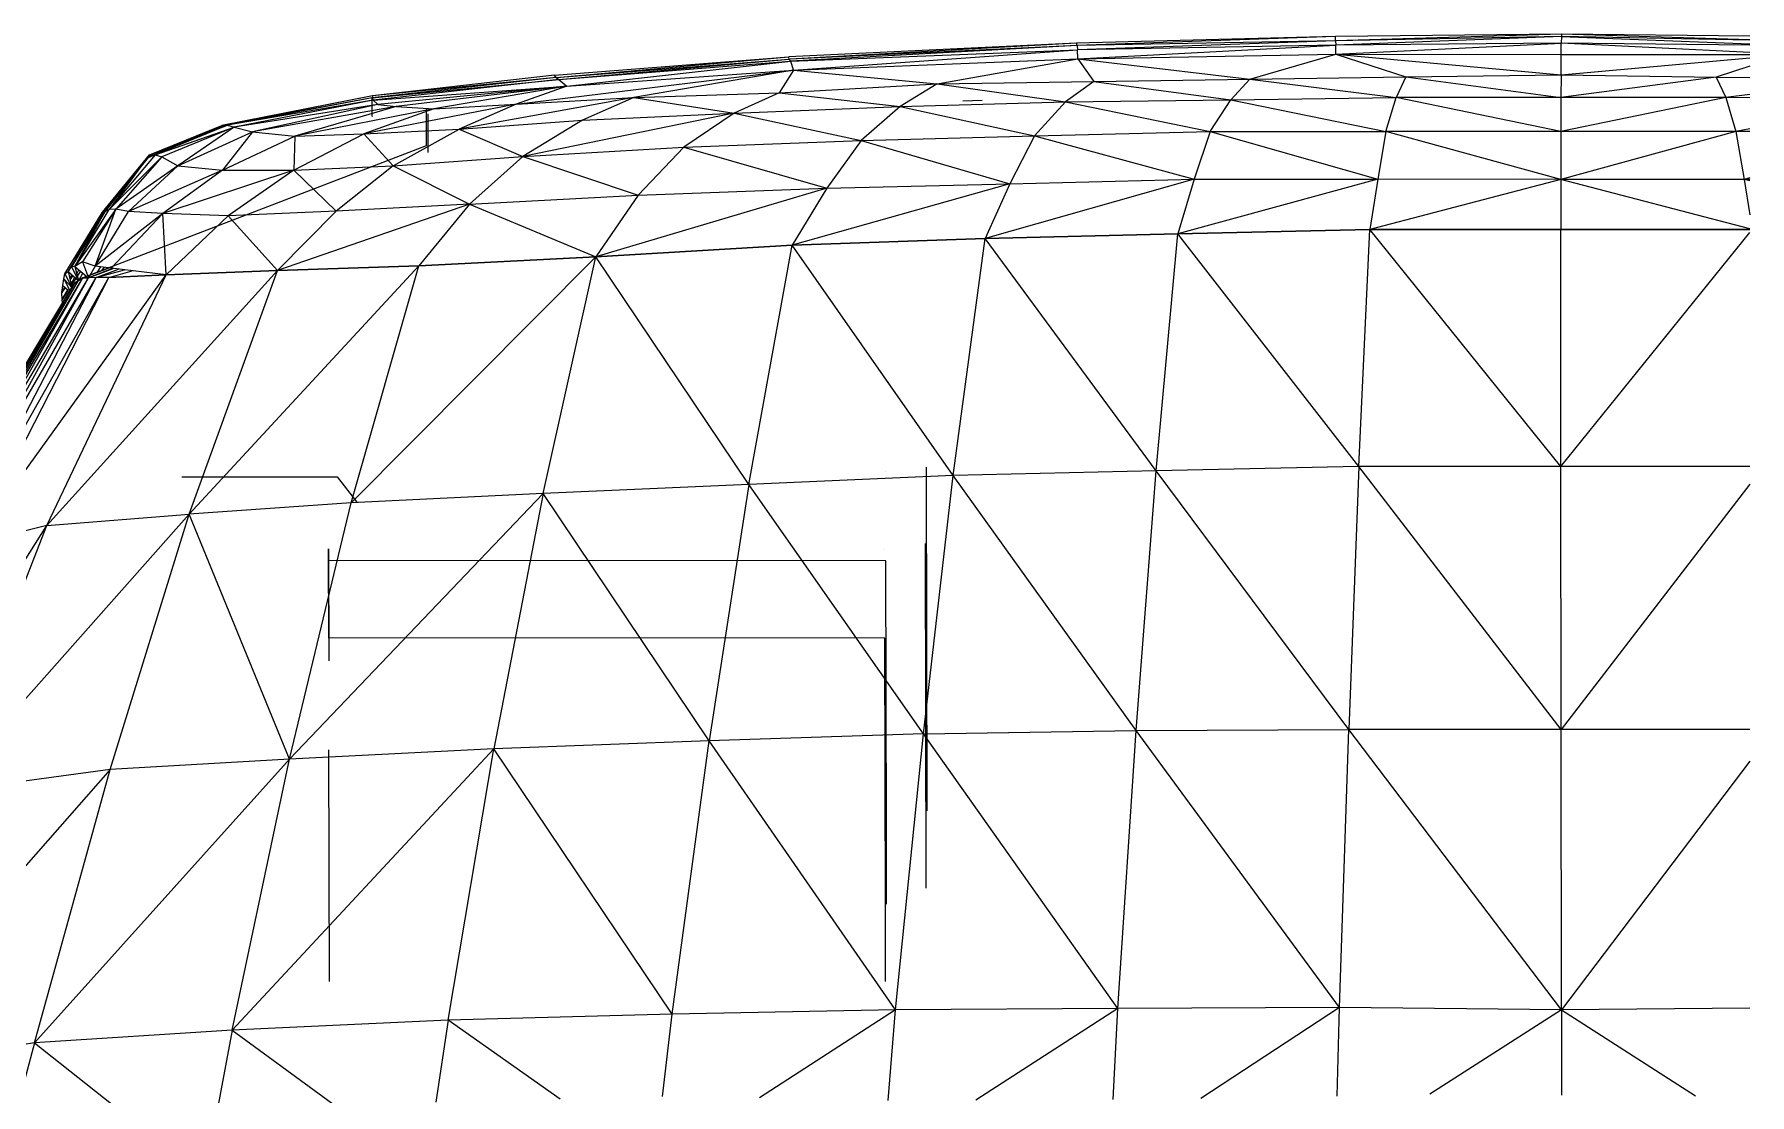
# Model space of a CAD drawing. Header units: inches. Extents: x 9661 to 15313, y -337 to 660.
# Drawn here: x 12417.74 to 12446.61, y 14.37 to 32.22 of the extents above; entities that cross this region are included whole.
import ezdxf

# ---------------------------------------------------------------- set-up
doc = ezdxf.new("R2010")
doc.units = ezdxf.units.IN
doc.header["$MEASUREMENT"] = 0
for name, color, linetype, lineweight in [('0-1', 7, 'Continuous', 5), ('0-2', 45, 'Continuous', 9), ('A-GENM', 5, 'Continuous', 9)]:
    doc.layers.add(name, color=color, linetype=linetype, lineweight=lineweight)

# ---------------------------------------------------------------- blocks, each defined once
blk = doc.blocks.new('Land_Rover_Evoque_-_SUV_Car_Vehicle_Automobile_13067 - Land Rover EVOQUE_dwg-1230547-BUILDING SECTION - EAST_WEST - LOOKING SOUTH2')
at = {"layer": 'A-GENM'}
for p, q in [((12435.281, 32.072), (12430.437, 31.842)), ((12435.281, 32.072), (12430.464, 31.807)), ((12439.637, 32.187), (12435.281, 32.072)), ((12435.289, 32.036), (12435.281, 32.072)), ((12439.637, 32.187), (12435.289, 32.036)), ((12439.64, 32.112), (12435.289, 32.036)), ((12439.64, 32.112), (12435.297, 31.962)), ((12443.442, 32.224), (12439.637, 32.187)), ((12439.64, 32.112), (12439.637, 32.187)), ((12443.442, 32.224), (12439.64, 32.112)), ((12443.44, 32.188), (12439.64, 32.112)), ((12439.64, 32.112), (12439.643, 32.038)), ((12443.44, 32.188), (12439.643, 32.038)), ((12443.438, 32.075), (12439.643, 32.038)), ((12439.646, 31.887), (12443.438, 32.075)), ((12443.436, 31.886), (12443.438, 32.075)), ((12443.44, 32.188), (12443.438, 32.075)), ((12446.61, 31.916), (12443.438, 32.075)), ((12446.61, 32.042), (12443.438, 32.075)), ((12443.442, 32.224), (12443.44, 32.188)), ((12446.61, 32.123), (12443.44, 32.188)), ((12443.44, 32.188), (12446.61, 32.061)), ((12446.61, 32.191), (12443.442, 32.224)), ((12446.61, 32.129), (12443.442, 32.224)), ((12426.494, 31.535), (12430.437, 31.842)), ((12426.521, 31.499), (12430.437, 31.842)), ((12426.521, 31.499), (12430.446, 31.806)), ((12426.567, 31.463), (12430.446, 31.806)), ((12426.567, 31.463), (12430.464, 31.77)), ((12426.701, 31.35), (12430.472, 31.77)), ((12430.446, 31.806), (12430.437, 31.842)), ((12430.472, 31.77), (12430.446, 31.806)), ((12435.289, 32.036), (12430.464, 31.807)), ((12435.289, 32.036), (12430.472, 31.77)), ((12430.472, 31.77), (12435.297, 31.962)), ((12430.519, 31.619), (12430.472, 31.77)), ((12430.519, 31.619), (12435.297, 31.962)), ((12430.519, 31.619), (12435.305, 31.81)), ((12432.934, 31.392), (12435.305, 31.81)), ((12435.289, 32.036), (12435.297, 31.962)), ((12439.643, 32.038), (12435.297, 31.962)), ((12435.305, 31.81), (12435.297, 31.962)), ((12435.305, 31.81), (12439.643, 32.038)), ((12435.305, 31.81), (12439.646, 31.887)), ((12435.305, 31.81), (12435.574, 31.43)), ((12435.305, 31.81), (12438.198, 31.468)), ((12438.198, 31.468), (12439.646, 31.887)), ((12439.646, 31.887), (12439.643, 32.038)), ((12439.646, 31.887), (12440.824, 31.505)), ((12439.646, 31.887), (12443.435, 31.543)), ((12439.646, 31.887), (12443.436, 31.886)), ((12443.435, 31.543), (12443.436, 31.886)), ((12443.435, 31.543), (12446.61, 31.829)), ((12443.436, 31.886), (12446.61, 31.885)), ((12426.521, 31.499), (12423.428, 31.153)), ((12426.494, 31.535), (12423.43, 31.19)), ((12426.521, 31.499), (12423.43, 31.19)), ((12425.849, 31.046), (12430.519, 31.619)), ((12426.521, 31.499), (12426.494, 31.535)), ((12426.521, 31.499), (12426.567, 31.463)), ((12426.701, 31.35), (12430.519, 31.619)), ((12430.519, 31.619), (12427.83, 31.161)), ((12430.519, 31.619), (12430.275, 31.238)), ((12430.519, 31.619), (12432.934, 31.392)), ((12438.198, 31.468), (12440.824, 31.505)), ((12438.198, 31.468), (12440.824, 31.505)), ((12440.824, 31.505), (12440.661, 31.162)), ((12440.824, 31.505), (12443.435, 31.543)), ((12440.824, 31.505), (12443.435, 31.543)), ((12440.824, 31.505), (12443.433, 31.161)), ((12443.435, 31.543), (12443.433, 31.161)), ((12446.046, 31.504), (12443.433, 31.161)), ((12443.435, 31.543), (12446.046, 31.504)), ((12443.435, 31.543), (12446.046, 31.504)), ((12446.61, 31.686), (12446.046, 31.504)), ((12446.046, 31.504), (12446.61, 31.495)), ((12446.046, 31.504), (12446.206, 31.16)), ((12446.046, 31.504), (12446.61, 31.495)), ((12423.43, 31.19), (12420.899, 30.689)), ((12423.43, 31.19), (12420.935, 30.692)), ((12423.428, 31.153), (12426.567, 31.463)), ((12423.43, 31.19), (12423.428, 31.153)), ((12423.43, 31.19), (12423.428, 31.153)), ((12426.567, 31.463), (12423.445, 31.117)), ((12423.445, 31.117), (12426.701, 31.35)), ((12426.701, 31.35), (12423.521, 31.043)), ((12426.701, 31.35), (12423.829, 31.006)), ((12426.701, 31.35), (12424.466, 30.969)), ((12426.701, 31.35), (12425.849, 31.046)), ((12426.567, 31.463), (12426.701, 31.35)), ((12427.83, 31.161), (12430.275, 31.238)), ((12427.83, 31.161), (12430.275, 31.238)), ((12430.275, 31.238), (12429.52, 30.894)), ((12430.275, 31.238), (12432.934, 31.392)), ((12430.275, 31.238), (12432.315, 31.01)), ((12432.934, 31.392), (12432.315, 31.01)), ((12432.934, 31.392), (12435.574, 31.43)), ((12432.934, 31.392), (12435.093, 31.086)), ((12435.574, 31.43), (12435.093, 31.086)), ((12435.574, 31.43), (12438.198, 31.468)), ((12435.574, 31.43), (12438.198, 31.468)), ((12435.574, 31.43), (12437.878, 31.123)), ((12438.198, 31.468), (12437.878, 31.123)), ((12438.198, 31.468), (12440.661, 31.162)), ((12446.61, 31.21), (12446.206, 31.16)), ((12423.428, 31.153), (12420.935, 30.692)), ((12423.428, 31.153), (12420.991, 30.694)), ((12423.445, 31.117), (12420.991, 30.694)), ((12423.445, 31.117), (12421.105, 30.658)), ((12423.521, 31.043), (12421.105, 30.658)), ((12423.521, 31.043), (12421.413, 30.583)), ((12423.829, 31.006), (12421.413, 30.583)), ((12423.829, 31.006), (12422.127, 30.509)), ((12424.466, 30.969), (12422.127, 30.509)), ((12425.849, 31.046), (12423.285, 30.548)), ((12424.466, 30.969), (12423.285, 30.548)), ((12423.428, 31.153), (12423.445, 31.117)), ((12423.428, 31.153), (12423.445, 31.117)), ((12423.429, 30.846), (12423.428, 31.153)), ((12423.445, 31.117), (12423.521, 31.043)), ((12423.445, 31.117), (12423.521, 31.043)), ((12423.521, 31.043), (12423.829, 31.006)), ((12423.521, 31.043), (12423.829, 31.006)), ((12423.829, 31.006), (12424.466, 30.969)), ((12423.829, 31.006), (12424.466, 30.969)), ((12424.339, 30.959), (12424.337, 30.961)), ((12424.337, 30.961), (12424.338, 30.346)), ((12424.466, 30.969), (12425.849, 31.046)), ((12424.466, 30.969), (12425.849, 31.046)), ((12427.83, 31.161), (12424.891, 30.625)), ((12425.849, 31.046), (12424.891, 30.625)), ((12425.849, 31.046), (12427.83, 31.161)), ((12425.849, 31.046), (12427.83, 31.161)), ((12429.52, 30.894), (12425.962, 30.166)), ((12427.83, 31.161), (12426.969, 30.779)), ((12426.969, 30.779), (12429.52, 30.894)), ((12427.83, 31.161), (12429.52, 30.894)), ((12429.52, 30.894), (12428.669, 30.321)), ((12429.52, 30.894), (12432.315, 31.01)), ((12429.52, 30.894), (12431.656, 30.435)), ((12432.315, 31.01), (12431.656, 30.435)), ((12432.315, 31.01), (12435.093, 31.086)), ((12432.315, 31.01), (12434.572, 30.512)), ((12433.693, 31.112), (12433.366, 31.096)), ((12434.572, 30.512), (12435.093, 31.086)), ((12435.093, 31.086), (12437.878, 31.123)), ((12435.093, 31.086), (12437.53, 30.588)), ((12437.53, 30.588), (12437.878, 31.123)), ((12437.878, 31.123), (12440.661, 31.162)), ((12437.878, 31.123), (12440.486, 30.588)), ((12440.486, 30.588), (12440.661, 31.162)), ((12443.433, 31.161), (12440.661, 31.162)), ((12443.433, 30.587), (12440.661, 31.162)), ((12446.206, 31.16), (12443.433, 31.161)), ((12443.433, 31.161), (12443.433, 30.587)), ((12446.206, 31.16), (12443.433, 30.587)), ((12446.61, 31.154), (12446.206, 31.16)), ((12446.206, 31.16), (12446.379, 30.586)), ((12419.645, 30.149), (12420.899, 30.689)), ((12419.662, 30.152), (12420.899, 30.689)), ((12419.679, 30.193), (12420.899, 30.689)), ((12419.699, 30.201), (12420.991, 30.694)), ((12419.699, 30.202), (12420.935, 30.692)), ((12420.991, 30.694), (12419.773, 30.196)), ((12419.773, 30.196), (12421.105, 30.658)), ((12421.105, 30.658), (12419.887, 30.16)), ((12421.105, 30.658), (12420.156, 30.009)), ((12420.899, 30.689), (12420.935, 30.692)), ((12420.935, 30.692), (12420.991, 30.694)), ((12420.991, 30.694), (12421.105, 30.658)), ((12421.105, 30.658), (12421.413, 30.583)), ((12423.285, 30.548), (12424.891, 30.625)), ((12423.43, 30.844), (12423.429, 30.846)), ((12423.432, 30.842), (12423.43, 30.844)), ((12423.778, 30.012), (12424.891, 30.625)), ((12424.364, 30.811), (12424.364, 30.235)), ((12424.365, 30.887), (12424.366, 30.31)), ((12424.891, 30.625), (12426.969, 30.779)), ((12424.891, 30.625), (12425.962, 30.166)), ((12426.969, 30.779), (12425.962, 30.166)), ((12446.61, 30.633), (12446.379, 30.586)), ((12424.338, 30.346), (12418.557, 28.123)), ((12420.156, 30.009), (12421.413, 30.583)), ((12421.413, 30.583), (12420.908, 29.934)), ((12420.908, 29.934), (12422.127, 30.509)), ((12421.413, 30.583), (12422.127, 30.509)), ((12422.106, 29.935), (12423.285, 30.548)), ((12422.127, 30.509), (12422.106, 29.935)), ((12422.127, 30.509), (12423.285, 30.548)), ((12423.285, 30.548), (12423.778, 30.012)), ((12425.962, 30.166), (12428.669, 30.321)), ((12428.669, 30.321), (12427.905, 29.516)), ((12428.669, 30.321), (12431.656, 30.435)), ((12428.669, 30.321), (12431.076, 29.631)), ((12431.656, 30.435), (12431.076, 29.631)), ((12431.656, 30.435), (12434.572, 30.512)), ((12431.656, 30.435), (12434.161, 29.707)), ((12434.572, 30.512), (12434.161, 29.707)), ((12434.572, 30.512), (12437.53, 30.588)), ((12434.572, 30.512), (12437.259, 29.784)), ((12437.53, 30.588), (12437.259, 29.784)), ((12437.53, 30.588), (12440.486, 30.588)), ((12437.53, 30.588), (12440.351, 29.783)), ((12440.486, 30.588), (12440.351, 29.783)), ((12443.433, 30.587), (12440.486, 30.588)), ((12443.433, 29.782), (12440.486, 30.588)), ((12446.379, 30.586), (12443.433, 30.587)), ((12443.433, 30.587), (12443.433, 29.782)), ((12446.379, 30.586), (12443.433, 29.782)), ((12446.61, 30.586), (12446.379, 30.586)), ((12446.379, 30.586), (12446.515, 29.781)), ((12418.854, 29.151), (12419.662, 30.152)), ((12418.854, 29.151), (12419.645, 30.149)), ((12418.89, 29.23), (12419.679, 30.193)), ((12419.679, 30.193), (12418.926, 29.234)), ((12419.773, 30.196), (12419, 29.275)), ((12419.679, 30.193), (12419, 29.275)), ((12419.887, 30.16), (12419, 29.275)), ((12419.887, 30.16), (12419.114, 29.278)), ((12419.679, 30.193), (12419.773, 30.196)), ((12419.773, 30.196), (12419.887, 30.16)), ((12419.887, 30.16), (12420.156, 30.009)), ((12423.778, 30.012), (12425.962, 30.166)), ((12425.962, 30.166), (12425.063, 29.362)), ((12425.962, 30.166), (12427.905, 29.516)), ((12420.156, 30.009), (12419.114, 29.278)), ((12420.156, 30.009), (12419.324, 29.242)), ((12420.908, 29.934), (12419.324, 29.242)), ((12422.106, 29.935), (12419.902, 29.206)), ((12420.908, 29.934), (12419.902, 29.206)), ((12420.156, 30.009), (12420.908, 29.934)), ((12420.908, 29.934), (12422.106, 29.935)), ((12422.106, 29.935), (12421.003, 29.169)), ((12422.106, 29.935), (12423.778, 30.012)), ((12422.106, 29.935), (12422.821, 29.246)), ((12423.778, 30.012), (12422.821, 29.246)), ((12423.778, 30.012), (12425.063, 29.362)), ((12437.259, 29.784), (12433.744, 28.787)), ((12434.161, 29.707), (12437.259, 29.784)), ((12437.259, 29.784), (12436.983, 28.863)), ((12440.351, 29.783), (12436.983, 28.863)), ((12437.259, 29.784), (12440.351, 29.783)), ((12440.351, 29.783), (12440.215, 28.94)), ((12443.433, 29.782), (12440.215, 28.94)), ((12443.433, 29.782), (12440.351, 29.783)), ((12446.515, 29.781), (12443.433, 29.782)), ((12446.61, 28.948), (12443.433, 29.782)), ((12443.433, 29.782), (12443.433, 28.939)), ((12446.61, 29.808), (12446.515, 29.781)), ((12446.61, 29.781), (12446.515, 29.781)), ((12446.61, 29.755), (12446.515, 29.781)), ((12446.515, 29.781), (12446.61, 29.187)), ((12425.063, 29.362), (12427.905, 29.516)), ((12431.076, 29.631), (12427.19, 28.48)), ((12427.905, 29.516), (12427.19, 28.48)), ((12427.905, 29.516), (12431.076, 29.631)), ((12434.161, 29.707), (12430.496, 28.673)), ((12431.076, 29.631), (12430.496, 28.673)), ((12431.076, 29.631), (12434.161, 29.707)), ((12434.161, 29.707), (12433.744, 28.787)), ((12418.256, 28.19), (12418.89, 29.23)), ((12418.311, 28.232), (12418.926, 29.234)), ((12418.89, 29.23), (12418.311, 28.232)), ((12418.926, 29.234), (12418.366, 28.312)), ((12419.114, 29.278), (12418.422, 28.316)), ((12418.422, 28.316), (12419, 29.275)), ((12418.422, 28.316), (12418.926, 29.234)), ((12419.114, 29.278), (12418.554, 28.395)), ((12418.764, 28.322), (12419.114, 29.278)), ((12418.764, 28.322), (12419.324, 29.242)), ((12419.902, 29.206), (12418.764, 28.322)), ((12418.89, 29.23), (12418.926, 29.234)), ((12419, 29.275), (12418.926, 29.234)), ((12419.114, 29.278), (12419, 29.275)), ((12419.902, 29.206), (12419.033, 28.285)), ((12419.324, 29.242), (12419.114, 29.278)), ((12419.902, 29.206), (12419.324, 29.242)), ((12421.003, 29.169), (12419.902, 29.206)), ((12419.96, 28.172), (12419.902, 29.206)), ((12421.003, 29.169), (12419.96, 28.172)), ((12422.821, 29.246), (12421.003, 29.169)), ((12421.835, 28.25), (12421.003, 29.169)), ((12425.063, 29.362), (12421.835, 28.25)), ((12421.835, 28.25), (12422.821, 29.246)), ((12425.063, 29.362), (12422.821, 29.246)), ((12425.063, 29.362), (12424.212, 28.327)), ((12425.063, 29.362), (12427.19, 28.48)), ((12440.215, 28.94), (12436.983, 28.863)), ((12440.215, 28.94), (12436.983, 28.863)), ((12436.983, 28.863), (12440.215, 28.94)), ((12440.033, 24.951), (12440.215, 28.94)), ((12443.433, 28.939), (12440.215, 28.94)), ((12443.433, 28.939), (12440.215, 28.94)), ((12443.434, 24.95), (12440.215, 28.94)), ((12440.215, 28.94), (12443.433, 28.939)), ((12446.61, 28.938), (12443.433, 28.939)), ((12446.61, 28.938), (12443.433, 28.939)), ((12443.434, 24.95), (12443.433, 28.939)), ((12443.433, 28.939), (12446.61, 28.938)), ((12443.434, 24.95), (12446.61, 28.889)), ((12430.496, 28.673), (12427.19, 28.48)), ((12430.496, 28.673), (12427.19, 28.48)), ((12427.19, 28.48), (12430.496, 28.673)), ((12429.763, 24.645), (12430.496, 28.673)), ((12433.744, 28.787), (12430.496, 28.673)), ((12430.496, 28.673), (12433.744, 28.787)), ((12430.496, 28.673), (12433.744, 28.787)), ((12433.205, 24.799), (12430.496, 28.673)), ((12433.205, 24.799), (12433.744, 28.787)), ((12436.983, 28.863), (12433.744, 28.787)), ((12436.983, 28.863), (12433.744, 28.787)), ((12433.744, 28.787), (12436.983, 28.863)), ((12436.622, 24.875), (12433.744, 28.787)), ((12436.622, 24.875), (12436.983, 28.863)), ((12440.033, 24.951), (12436.983, 28.863)), ((12418.311, 28.232), (12418.366, 28.312)), ((12418.422, 28.316), (12418.366, 28.312)), ((12418.366, 28.312), (12418.483, 28.082)), ((12418.554, 28.395), (12418.422, 28.316)), ((12418.422, 28.316), (12418.483, 28.082)), ((12418.422, 28.316), (12418.624, 28.149)), ((12418.764, 28.322), (12418.554, 28.395)), ((12418.554, 28.395), (12418.651, 28.126)), ((12418.764, 28.322), (12418.651, 28.126)), ((12419.033, 28.285), (12418.764, 28.322)), ((12418.856, 28.31), (12418.791, 28.213)), ((12418.916, 28.301), (12418.873, 28.245)), ((12418.891, 28.252), (12418.916, 28.301)), ((12420.348, 24.146), (12424.212, 28.327)), ((12424.212, 28.327), (12421.835, 28.25)), ((12424.212, 28.327), (12421.835, 28.25)), ((12421.835, 28.25), (12424.212, 28.327)), ((12423.073, 24.338), (12427.19, 28.48)), ((12423.073, 24.338), (12424.212, 28.327)), ((12427.19, 28.48), (12424.212, 28.327)), ((12427.19, 28.48), (12424.212, 28.327)), ((12424.212, 28.327), (12427.19, 28.48)), ((12426.302, 24.492), (12427.19, 28.48)), ((12429.763, 24.645), (12427.19, 28.48)), ((12416.018, 24.045), (12418.428, 28.04)), ((12416.034, 24.01), (12418.483, 28.082)), ((12416.034, 24.01), (12418.428, 28.04)), ((12416.07, 23.918), (12418.557, 28.123)), ((12416.07, 23.918), (12418.483, 28.082)), ((12416.125, 23.825), (12418.651, 28.126)), ((12416.125, 23.825), (12418.557, 28.123)), ((12416.219, 23.714), (12418.783, 28.13)), ((12416.219, 23.714), (12418.651, 28.126)), ((12416.331, 23.412), (12418.995, 28.132)), ((12416.331, 23.412), (12418.783, 28.13)), ((12416.331, 23.412), (12418.783, 28.13)), ((12416.696, 23.644), (12419.96, 28.172)), ((12416.696, 23.644), (12418.995, 28.132)), ((12416.696, 23.644), (12418.995, 28.132)), ((12417.952, 23.953), (12421.835, 28.25)), ((12417.952, 23.953), (12419.96, 28.172)), ((12418.222, 27.993), (12418.239, 28.11)), ((12418.239, 28.11), (12418.256, 28.19)), ((12418.239, 28.11), (12418.345, 27.901)), ((12418.239, 28.11), (12418.373, 27.96)), ((12418.256, 28.19), (12418.311, 28.232)), ((12418.256, 28.19), (12418.373, 27.96)), ((12418.311, 28.232), (12418.373, 27.96)), ((12418.311, 28.232), (12418.483, 28.082)), ((12418.339, 28.111), (12418.376, 28.176)), ((12418.388, 28.165), (12418.343, 28.094)), ((12418.358, 28.024), (12418.421, 28.136)), ((12418.441, 28.118), (12418.364, 27.999)), ((12418.373, 27.96), (12418.428, 28.04)), ((12418.373, 27.96), (12418.428, 28.04)), ((12418.483, 28.082), (12418.428, 28.04)), ((12418.428, 28.04), (12418.483, 28.082)), ((12418.454, 28.193), (12418.491, 28.259)), ((12418.517, 28.237), (12418.464, 28.154)), ((12418.557, 28.123), (12418.483, 28.082)), ((12418.483, 28.082), (12418.557, 28.123)), ((12418.496, 28.089), (12418.558, 28.203)), ((12418.557, 28.123), (12418.624, 28.149)), ((12418.651, 28.126), (12418.557, 28.123)), ((12418.557, 28.123), (12418.651, 28.126)), ((12419.059, 28.282), (12418.651, 28.126)), ((12418.651, 28.126), (12419.07, 28.281)), ((12418.783, 28.13), (12418.651, 28.126)), ((12418.675, 28.168), (12419, 28.29)), ((12418.783, 28.13), (12419.156, 28.27)), ((12418.783, 28.13), (12419.256, 28.258)), ((12418.995, 28.132), (12418.783, 28.13)), ((12418.995, 28.132), (12419.39, 28.242)), ((12419.96, 28.172), (12418.995, 28.132)), ((12418.995, 28.132), (12419.96, 28.172)), ((12419.96, 28.172), (12419.033, 28.285)), ((12421.835, 28.25), (12419.96, 28.172)), ((12421.835, 28.25), (12419.96, 28.172)), ((12419.96, 28.172), (12421.835, 28.25)), ((12420.348, 24.146), (12421.835, 28.25)), ((12416.018, 24.045), (12418.373, 27.96)), ((12418.205, 27.875), (12418.222, 27.993)), ((12418.205, 27.875), (12418.256, 27.964)), ((12418.26, 27.961), (12418.205, 27.875)), ((12418.208, 27.757), (12418.205, 27.875)), ((12418.208, 27.757), (12418.303, 27.925)), ((12418.311, 27.918), (12418.208, 27.757)), ((12418.216, 27.699), (12418.208, 27.757)), ((12418.222, 27.993), (12418.31, 27.919)), ((12432.071, 24.86), (12432.072, 24.859)), ((12432.749, 24.935), (12432.749, 24.934)), ((12432.749, 24.934), (12432.761, 19.153)), ((12436.622, 24.875), (12433.205, 24.799)), ((12436.287, 20.502), (12436.622, 24.875)), ((12440.033, 24.951), (12436.622, 24.875)), ((12439.865, 20.521), (12436.622, 24.875)), ((12440.033, 24.951), (12439.865, 20.521)), ((12443.437, 20.52), (12440.033, 24.951)), ((12443.434, 24.95), (12440.033, 24.951)), ((12446.61, 24.949), (12443.434, 24.95)), ((12443.437, 20.52), (12443.434, 24.95)), ((12420.226, 24.774), (12420.264, 24.776)), ((12420.226, 24.774), (12422.839, 24.772)), ((12422.839, 24.772), (12422.838, 24.773)), ((12422.839, 24.772), (12423.169, 24.348)), ((12422.839, 24.772), (12423.168, 24.35)), ((12429.763, 24.645), (12426.302, 24.492)), ((12429.763, 24.645), (12429.099, 20.33)), ((12433.205, 24.799), (12429.763, 24.645)), ((12432.705, 20.446), (12429.763, 24.645)), ((12432.705, 20.446), (12433.205, 24.799)), ((12436.287, 20.502), (12433.205, 24.799)), ((12446.61, 24.653), (12443.437, 20.52)), ((12423.073, 24.338), (12420.348, 24.146)), ((12426.302, 24.492), (12422.033, 20.023)), ((12422.033, 20.023), (12423.073, 24.338)), ((12426.302, 24.492), (12423.073, 24.338)), ((12423.169, 24.348), (12423.168, 24.35)), ((12426.302, 24.492), (12425.474, 20.196)), ((12429.099, 20.33), (12426.302, 24.492)), ((12416.195, 19.465), (12420.348, 24.146)), ((12417.952, 23.953), (12420.348, 24.146)), ((12419.017, 19.85), (12420.348, 24.146)), ((12422.033, 20.023), (12420.348, 24.146)), ((12414.728, 18.868), (12417.952, 23.953)), ((12416.195, 19.465), (12417.952, 23.953)), ((12417.952, 23.953), (12416.696, 23.644)), ((12422.697, 22.062), (12422.694, 23.56)), ((12422.694, 23.56), (12422.698, 21.678)), ((12432.054, 23.557), (12432.056, 23.556)), ((12432.733, 23.651), (12432.744, 17.85)), ((12432.074, 23.362), (12422.713, 23.365)), ((12422.715, 23.363), (12422.713, 23.365)), ((12432.074, 22.998), (12432.074, 23.362)), ((12432.076, 21.5), (12432.074, 22.998)), ((12432.057, 22.059), (12422.697, 22.062)), ((12422.698, 22.06), (12422.697, 22.062)), ((12422.697, 22.062), (12422.698, 21.678)), ((12432.057, 21.676), (12432.057, 22.059)), ((12432.06, 20.178), (12432.057, 21.676)), ((12432.083, 18.425), (12432.076, 21.5)), ((12432.705, 20.446), (12436.287, 20.502)), ((12435.976, 15.822), (12436.287, 20.502)), ((12436.287, 20.502), (12439.865, 20.521)), ((12439.709, 15.841), (12436.287, 20.502)), ((12439.709, 15.841), (12439.865, 20.521)), ((12443.441, 15.801), (12439.865, 20.521)), ((12443.437, 20.52), (12439.865, 20.521)), ((12446.61, 20.519), (12443.437, 20.52)), ((12443.441, 15.801), (12443.437, 20.52)), ((12429.099, 20.33), (12425.474, 20.196)), ((12428.474, 15.727), (12429.099, 20.33)), ((12432.705, 20.446), (12429.099, 20.33)), ((12432.235, 15.803), (12429.099, 20.33)), ((12432.235, 15.803), (12432.705, 20.446)), ((12435.976, 15.822), (12432.705, 20.446)), ((12422.033, 20.023), (12417.743, 15.246)), ((12422.033, 20.023), (12419.017, 19.85)), ((12425.474, 20.196), (12421.069, 15.458)), ((12421.069, 15.458), (12422.033, 20.023)), ((12425.474, 20.196), (12422.033, 20.023)), ((12422.708, 16.28), (12422.7, 20.18)), ((12424.703, 15.631), (12425.474, 20.196)), ((12428.474, 15.727), (12425.474, 20.196)), ((12432.067, 17.103), (12432.06, 20.178)), ((12446.61, 19.989), (12443.441, 15.801)), ((12419.017, 19.85), (12414.517, 14.727)), ((12419.017, 19.85), (12416.195, 19.465)), ((12417.743, 15.246), (12419.017, 19.85)), ((12432.084, 17.581), (12432.083, 18.425)), ((12432.744, 17.85), (12432.743, 17.851)), ((12432.068, 16.278), (12432.067, 17.103)), ((12424.703, 15.631), (12421.069, 15.458)), ((12424.703, 15.631), (12424.5, 14.247)), ((12428.474, 15.727), (12424.703, 15.631)), ((12426.589, 14.297), (12424.703, 15.631)), ((12428.312, 14.342), (12428.474, 15.727)), ((12432.235, 15.803), (12428.474, 15.727)), ((12432.235, 15.803), (12429.945, 14.321)), ((12432.108, 14.276), (12432.235, 15.803)), ((12435.976, 15.822), (12432.235, 15.803)), ((12435.976, 15.822), (12433.585, 14.279)), ((12435.895, 14.29), (12435.976, 15.822)), ((12439.709, 15.841), (12435.976, 15.822)), ((12439.709, 15.841), (12437.375, 14.312)), ((12439.669, 14.347), (12439.709, 15.841)), ((12443.441, 15.801), (12439.709, 15.841)), ((12443.441, 15.801), (12441.228, 14.381)), ((12446.61, 15.833), (12443.441, 15.801)), ((12443.441, 15.801), (12445.699, 14.353)), ((12443.441, 15.801), (12443.442, 14.366)), ((12421.069, 15.458), (12417.743, 15.246)), ((12421.069, 15.458), (12420.746, 13.731)), ((12421.069, 15.458), (12422.829, 14.174)), ((12417.743, 15.246), (12414.517, 14.727)), ((12417.743, 15.246), (12417.177, 13.113)), ((12417.743, 15.246), (12420.037, 13.434))]:
    blk.add_line(p, q, dxfattribs=at)
blk = doc.blocks.new('Land_Rover_Evoque_-_SUV_Car_Vehicle_Automobile_13067 - Land_Rover_Evoque_-_SUV_Car_Vehicle_Automobile_13067-1230553-BUILDING SECTION - EAST_WEST - LOOKING SOUTH2')
blk.add_blockref('Land_Rover_Evoque_-_SUV_Car_Vehicle_Automobile_13067 - Land Rover EVOQUE_dwg-1230547-BUILDING SECTION - EAST_WEST - LOOKING SOUTH2', (0, 0))
blk = doc.blocks.new('CTR  - Topography_rvt-1-BUILDING SECTION - EAST_WEST - LOOKING SOUTH2')
at = {"layer": '0-2'}
blk.add_blockref('Land_Rover_Evoque_-_SUV_Car_Vehicle_Automobile_13067 - Land_Rover_Evoque_-_SUV_Car_Vehicle_Automobile_13067-1230553-BUILDING SECTION - EAST_WEST - LOOKING SOUTH2', (0, 0), dxfattribs=at)

msp = doc.modelspace()

# ---------------------------------------------------------------- block references
at = {"layer": '0-1'}
msp.add_blockref('CTR  - Topography_rvt-1-BUILDING SECTION - EAST_WEST - LOOKING SOUTH2', (0, 0), dxfattribs=at)

doc.saveas('drawing.dxf')
